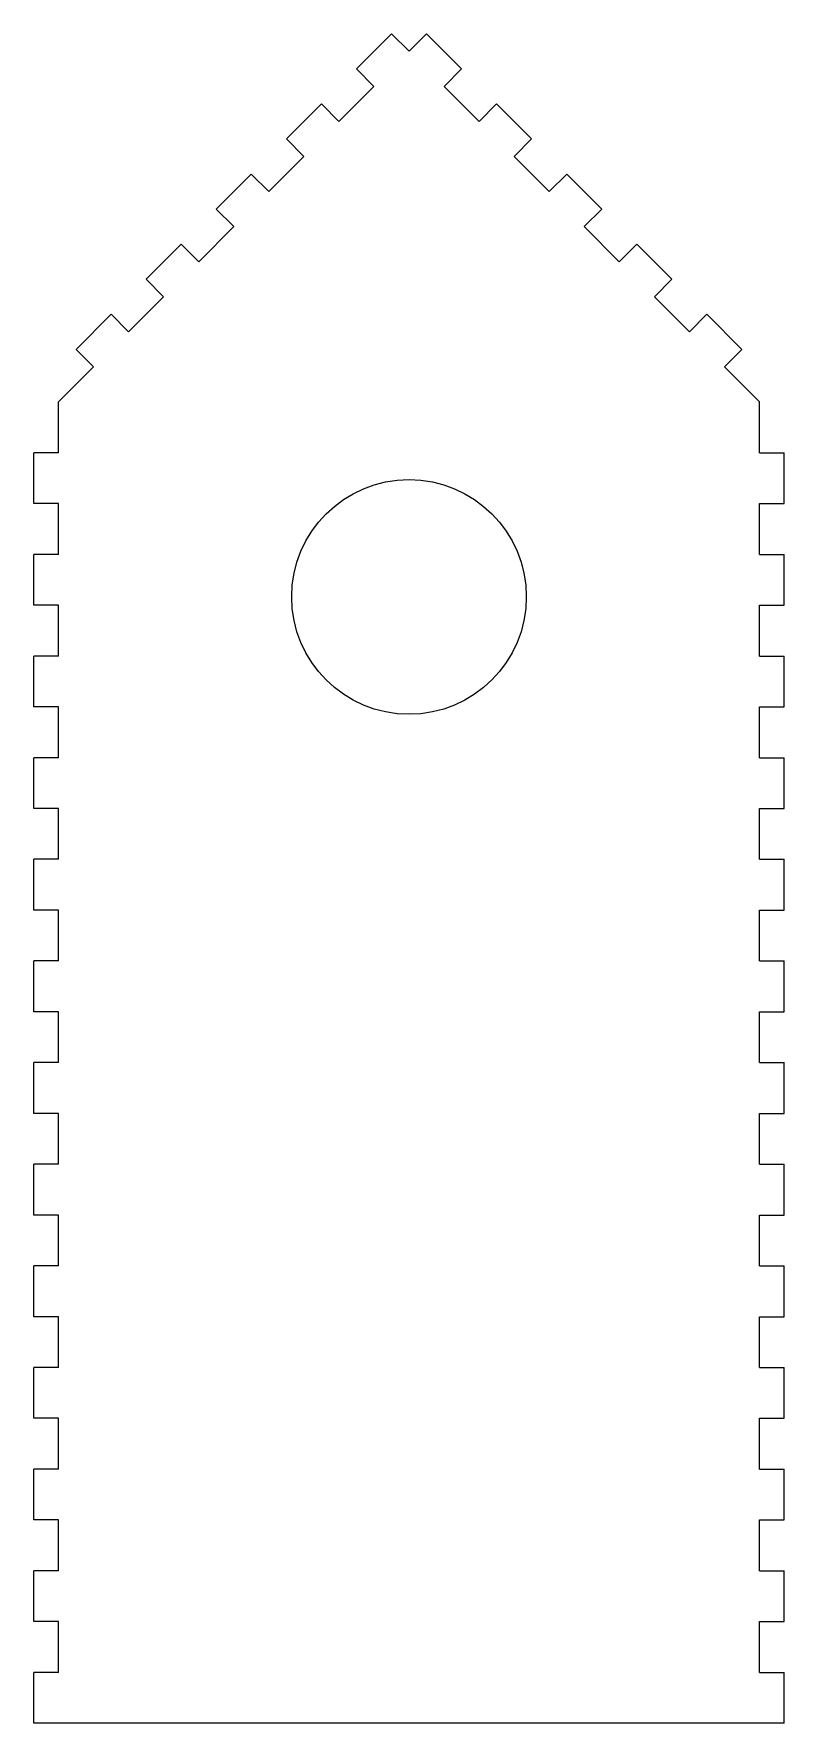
# Model space of a CAD drawing. Header units: millimetres. Extents: x -51 to 51, y -100 to 128.
import ezdxf

# ---------------------------------------------------------------- set-up
doc = ezdxf.new("R2010")
doc.units = ezdxf.units.MM

msp = doc.modelspace()

# ---------------------------------------------------------------- linework, layer by layer
at = {"layer": 'front_a'}
for p, q in [((-2.37, 128.24), (-7.11, 123.5)), ((0, 125.87), (-2.37, 128.24)), ((0, 125.87), (2.37, 128.24)), ((2.37, 128.24), (7.11, 123.5)), ((-4.75, 121.13), (-7.11, 123.5)), ((4.75, 121.13), (7.11, 123.5)), ((-9.49, 116.38), (-4.75, 121.13)), ((9.49, 116.38), (4.75, 121.13)), ((-11.86, 118.75), (-16.6, 114.01)), ((-9.49, 116.38), (-11.86, 118.75)), ((9.49, 116.38), (11.86, 118.75)), ((11.86, 118.75), (16.6, 114.01)), ((-14.24, 111.64), (-16.6, 114.01)), ((14.23, 111.64), (16.6, 114.01)), ((-18.98, 106.89), (-14.24, 111.64)), ((18.98, 106.89), (14.23, 111.64)), ((-21.35, 109.26), (-26.09, 104.52)), ((-18.98, 106.89), (-21.35, 109.26)), ((18.98, 106.89), (21.35, 109.26)), ((21.35, 109.26), (26.09, 104.52)), ((-23.73, 102.15), (-26.09, 104.52)), ((23.73, 102.15), (26.09, 104.52)), ((-28.47, 97.4), (-23.73, 102.15)), ((28.47, 97.4), (23.73, 102.15)), ((-30.84, 99.77), (-35.58, 95.03)), ((-28.47, 97.4), (-30.84, 99.77)), ((28.47, 97.4), (30.84, 99.77)), ((30.84, 99.77), (35.58, 95.03)), ((-33.22, 92.66), (-35.58, 95.03)), ((33.22, 92.66), (35.58, 95.03)), ((-37.96, 87.91), (-33.22, 92.66)), ((37.96, 87.91), (33.22, 92.66)), ((-40.33, 90.28), (-45.07, 85.54)), ((-37.96, 87.91), (-40.33, 90.28)), ((37.96, 87.91), (40.33, 90.28)), ((40.33, 90.28), (45.07, 85.54)), ((-42.71, 83.17), (-45.07, 85.54)), ((42.71, 83.17), (45.07, 85.54)), ((-42.71, 83.17), (-47.45, 78.42)), ((42.71, 83.17), (47.45, 78.42)), ((-47.45, 71.55), (-47.45, 78.42)), ((47.45, 71.55), (47.45, 78.42)), ((-50.8, 64.67), (-50.8, 71.55)), ((-47.45, 71.55), (-50.8, 71.55)), ((47.45, 71.55), (50.8, 71.55)), ((50.8, 64.67), (50.8, 71.55)), ((-47.45, 64.67), (-50.8, 64.67)), ((-47.45, 57.79), (-47.45, 64.67)), ((47.45, 57.79), (47.45, 64.67)), ((47.45, 64.67), (50.8, 64.67)), ((-50.8, 50.92), (-50.8, 57.79)), ((-47.45, 57.79), (-50.8, 57.79)), ((47.45, 57.79), (50.8, 57.79)), ((50.8, 50.92), (50.8, 57.79)), ((-47.45, 50.92), (-50.8, 50.92)), ((-47.45, 44.04), (-47.45, 50.92)), ((47.45, 44.04), (47.45, 50.92)), ((47.45, 50.92), (50.8, 50.92)), ((-50.8, 37.16), (-50.8, 44.04)), ((-47.45, 44.04), (-50.8, 44.04)), ((47.45, 44.04), (50.8, 44.04)), ((50.8, 37.16), (50.8, 44.04)), ((-47.45, 37.16), (-50.8, 37.16)), ((-47.45, 30.29), (-47.45, 37.16)), ((47.45, 30.29), (47.45, 37.16)), ((47.45, 37.16), (50.8, 37.16)), ((-50.8, 23.41), (-50.8, 30.29)), ((-47.45, 30.29), (-50.8, 30.29)), ((47.45, 30.29), (50.8, 30.29)), ((50.8, 23.41), (50.8, 30.29)), ((-47.45, 23.41), (-50.8, 23.41)), ((-47.45, 16.54), (-47.45, 23.41)), ((47.45, 16.54), (47.45, 23.41)), ((47.45, 23.41), (50.8, 23.41)), ((-50.8, 9.66), (-50.8, 16.54)), ((-47.45, 16.54), (-50.8, 16.54)), ((47.45, 16.54), (50.8, 16.54)), ((50.8, 9.66), (50.8, 16.54)), ((-47.45, 9.66), (-50.8, 9.66)), ((-47.45, 2.78), (-47.45, 9.66)), ((47.45, 2.78), (47.45, 9.66)), ((47.45, 9.66), (50.8, 9.66)), ((-50.8, -4.09), (-50.8, 2.78)), ((-47.45, 2.78), (-50.8, 2.78)), ((47.45, 2.78), (50.8, 2.78)), ((50.8, -4.09), (50.8, 2.78)), ((-47.45, -4.09), (-50.8, -4.09)), ((-47.45, -10.97), (-47.45, -4.09)), ((47.45, -10.97), (47.45, -4.09)), ((47.45, -4.09), (50.8, -4.09)), ((-50.8, -17.85), (-50.8, -10.97)), ((-47.45, -10.97), (-50.8, -10.97)), ((47.45, -10.97), (50.8, -10.97)), ((50.8, -17.85), (50.8, -10.97)), ((-47.45, -17.85), (-50.8, -17.85)), ((-47.45, -24.72), (-47.45, -17.85)), ((47.45, -24.72), (47.45, -17.85)), ((47.45, -17.85), (50.8, -17.85)), ((-50.8, -31.6), (-50.8, -24.72)), ((-47.45, -24.72), (-50.8, -24.72)), ((47.45, -24.72), (50.8, -24.72)), ((50.8, -31.6), (50.8, -24.72)), ((-47.45, -31.6), (-50.8, -31.6)), ((-47.45, -38.47), (-47.45, -31.6)), ((47.45, -38.47), (47.45, -31.6)), ((47.45, -31.6), (50.8, -31.6)), ((-50.8, -45.35), (-50.8, -38.47)), ((-47.45, -38.47), (-50.8, -38.47)), ((47.45, -38.47), (50.8, -38.47)), ((50.8, -45.35), (50.8, -38.47)), ((-47.45, -45.35), (-50.8, -45.35)), ((-47.45, -52.23), (-47.45, -45.35)), ((47.45, -52.23), (47.45, -45.35)), ((47.45, -45.35), (50.8, -45.35)), ((-50.8, -59.1), (-50.8, -52.23)), ((-47.45, -52.23), (-50.8, -52.23)), ((47.45, -52.23), (50.8, -52.23)), ((50.8, -59.1), (50.8, -52.23)), ((-47.45, -59.1), (-50.8, -59.1)), ((-47.45, -65.98), (-47.45, -59.1)), ((47.45, -65.98), (47.45, -59.1)), ((47.45, -59.1), (50.8, -59.1)), ((-50.8, -72.86), (-50.8, -65.98)), ((-47.45, -65.98), (-50.8, -65.98)), ((47.45, -65.98), (50.8, -65.98)), ((50.8, -72.86), (50.8, -65.98)), ((-47.45, -72.86), (-50.8, -72.86)), ((-47.45, -79.73), (-47.45, -72.86)), ((47.45, -79.73), (47.45, -72.86)), ((47.45, -72.86), (50.8, -72.86)), ((-50.8, -86.61), (-50.8, -79.73)), ((-47.45, -79.73), (-50.8, -79.73)), ((47.45, -79.73), (50.8, -79.73)), ((50.8, -86.61), (50.8, -79.73)), ((-47.45, -86.61), (-50.8, -86.61)), ((-47.45, -93.48), (-47.45, -86.61)), ((47.45, -93.48), (47.45, -86.61)), ((47.45, -86.61), (50.8, -86.61)), ((-50.8, -100.36), (-50.8, -93.48)), ((-47.45, -93.48), (-50.8, -93.48)), ((47.45, -93.48), (50.8, -93.48)), ((50.8, -100.36), (50.8, -93.48)), ((50.8, -100.36), (-50.8, -100.36))]:
    msp.add_line(p, q, dxfattribs=at)
msp.add_circle((0, 52.04), 15.88, dxfattribs=at)

doc.saveas('drawing.dxf')
